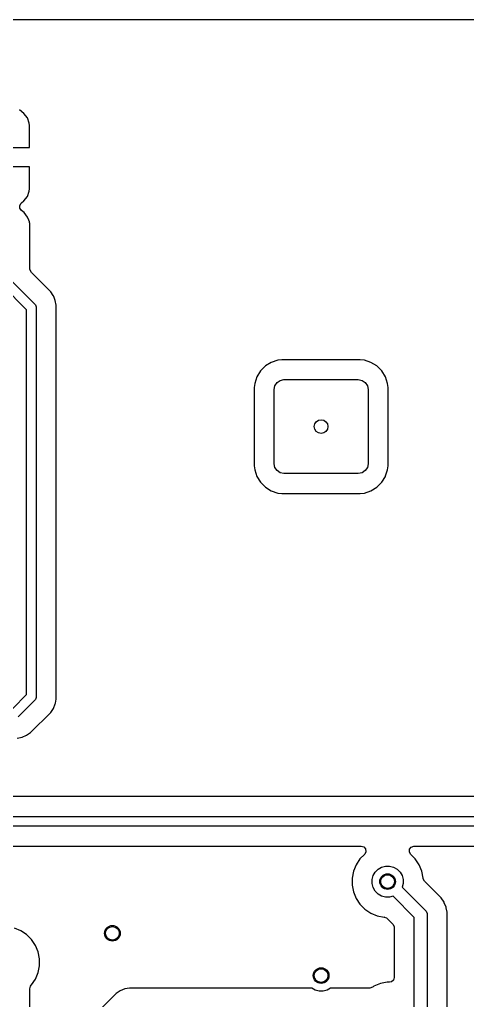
# Model space of a CAD drawing. Header units: inches. Extents: x -2.18 to 1.8, y 0.44 to 2.81.
# Drawn here: x 0.637 to 1.087, y 1.827 to 2.815 of the extents above; entities that cross this region are included whole.
import ezdxf

# ---------------------------------------------------------------- set-up
doc = ezdxf.new("R2010")
doc.units = ezdxf.units.IN
doc.header["$MEASUREMENT"] = 0
doc.layers.add('BLACK', color=250, linetype='CONTINUOUS')

msp = doc.modelspace()

# ---------------------------------------------------------------- linework, layer by layer
at = {"layer": 'BLACK', "linetype": 'CONTINUOUS'}
for p, q in [((-2.1747, 2.81459), (0.99983, 2.81459)), ((0.99983, 2.81459), (1.39983, 2.81459)), ((0.64107, 2.72024), (0.63654, 2.72364)), ((0.64446, 2.71571), (0.64107, 2.72024)), ((0.64107, 2.72024), (0.64107, 2.72024)), ((0.64644, 2.71041), (0.64446, 2.71571)), ((0.64446, 2.71571), (0.64446, 2.71571)), ((0.64669, 2.70806), (0.64644, 2.71041)), ((0.64644, 2.71041), (0.64644, 2.71041)), ((0.64669, 2.68602), (0.64669, 2.70806)), ((0.64669, 2.70806), (0.64669, 2.70806)), ((0.62701, 2.68602), (0.64669, 2.68602)), ((0.64669, 2.66634), (0.62701, 2.66634)), ((0.64669, 2.6443), (0.64669, 2.66634)), ((0.64107, 2.63212), (0.64446, 2.63665)), ((0.64446, 2.63665), (0.64644, 2.64195)), ((0.64446, 2.63665), (0.64446, 2.63665)), ((0.64644, 2.64195), (0.64669, 2.6443)), ((0.64644, 2.64195), (0.64644, 2.64195)), ((0.64669, 2.6443), (0.64669, 2.6443)), ((0.63679, 2.62743), (0.63811, 2.62984)), ((0.63699, 2.62468), (0.63679, 2.62743)), ((0.63811, 2.62984), (0.63864, 2.6303)), ((0.63864, 2.6303), (0.64107, 2.63212)), ((0.64107, 2.63212), (0.64107, 2.63212)), ((0.63864, 2.62248), (0.63699, 2.62468)), ((0.64131, 2.62048), (0.63864, 2.62248)), ((0.64476, 2.61587), (0.64131, 2.62048)), ((0.64589, 2.61285), (0.64476, 2.61587)), ((0.64659, 2.61097), (0.64589, 2.61285)), ((0.64677, 2.61048), (0.64659, 2.61097)), ((0.6469, 2.60932), (0.64677, 2.61048)), ((0.64703, 2.6081), (0.6469, 2.60932)), ((0.64703, 2.56346), (0.64703, 2.6081)), ((0.64703, 2.6081), (0.64703, 2.6081)), ((0.64714, 2.56242), (0.64703, 2.56346)), ((0.64846, 2.56), (0.64714, 2.56242)), ((0.66792, 2.54054), (0.64846, 2.56)), ((0.62701, 2.55314), (0.65202, 2.52813)), ((0.64362, 2.52261), (0.62005, 2.54618)), ((0.67027, 2.53703), (0.66792, 2.54054)), ((0.67065, 2.53646), (0.67027, 2.53703)), ((0.65202, 2.52813), (0.65264, 2.52738)), ((0.65264, 2.52738), (0.65337, 2.52561)), ((0.67129, 2.53489), (0.67065, 2.53646)), ((0.67065, 2.53646), (0.67065, 2.53646)), ((0.67065, 2.53646), (0.67065, 2.53646)), ((0.67253, 2.53192), (0.67129, 2.53489)), ((0.67348, 2.5271), (0.67253, 2.53192)), ((0.67253, 2.53192), (0.67253, 2.53192)), ((0.67348, 2.44439), (0.67348, 2.5271)), ((0.64362, 2.13522), (0.64362, 2.52261)), ((0.65337, 2.52561), (0.65346, 2.52465)), ((0.65346, 2.52465), (0.65346, 2.13318)), ((0.88989, 2.46965), (0.88395, 2.46599)), ((0.89652, 2.47185), (0.88989, 2.46965)), ((0.88989, 2.46965), (0.88989, 2.46965)), ((0.90061, 2.47226), (0.89652, 2.47185)), ((0.97939, 2.47226), (0.90061, 2.47226)), ((0.90061, 2.47226), (0.90061, 2.47226)), ((0.98348, 2.47185), (0.97939, 2.47226)), ((0.97939, 2.47226), (0.97939, 2.47226)), ((0.99011, 2.46965), (0.98348, 2.47185)), ((0.99605, 2.46599), (0.99011, 2.46965)), ((0.99011, 2.46965), (0.99011, 2.46965)), ((0.87901, 2.46105), (0.87535, 2.45511)), ((0.88395, 2.46599), (0.87901, 2.46105)), ((0.87901, 2.46105), (0.87901, 2.46105)), ((0.88395, 2.46599), (0.88395, 2.46599)), ((1.00099, 2.46105), (0.99605, 2.46599)), ((0.99605, 2.46599), (0.99605, 2.46599)), ((1.00465, 2.45511), (1.00099, 2.46105)), ((1.00099, 2.46105), (1.00099, 2.46105)), ((0.87315, 2.44848), (0.87274, 2.44439)), ((0.87535, 2.45511), (0.87315, 2.44848)), ((0.87535, 2.45511), (0.87535, 2.45511)), ((0.89351, 2.44617), (0.89564, 2.44936)), ((0.89564, 2.44936), (0.89883, 2.45149)), ((0.89883, 2.45149), (0.9026, 2.45224)), ((0.9026, 2.45224), (0.9774, 2.45224)), ((0.9774, 2.45224), (0.98117, 2.45149)), ((0.98117, 2.45149), (0.98436, 2.44936)), ((0.98436, 2.44936), (0.98649, 2.44617)), ((1.00685, 2.44848), (1.00465, 2.45511)), ((1.00465, 2.45511), (1.00465, 2.45511)), ((1.00726, 2.44439), (1.00685, 2.44848)), ((1.00685, 2.44848), (1.00685, 2.44848)), ((0.67348, 2.13072), (0.67348, 2.44439)), ((0.87274, 2.44439), (0.87274, 2.36561)), ((0.89276, 2.4424), (0.89351, 2.44617)), ((0.89276, 2.3676), (0.89276, 2.4424)), ((0.98649, 2.44617), (0.98724, 2.4424)), ((0.98724, 2.4424), (0.98724, 2.3676)), ((1.00726, 2.40939), (1.00726, 2.44439)), ((1.00726, 2.36561), (1.00726, 2.40939)), ((0.87274, 2.36561), (0.87315, 2.36152)), ((0.87315, 2.36152), (0.87535, 2.35489)), ((0.89351, 2.36383), (0.89276, 2.3676)), ((0.89564, 2.36064), (0.89351, 2.36383)), ((0.89883, 2.35851), (0.89564, 2.36064)), ((0.98436, 2.36064), (0.98117, 2.35851)), ((0.98649, 2.36383), (0.98436, 2.36064)), ((0.98724, 2.3676), (0.98649, 2.36383)), ((1.00483, 2.35543), (1.00685, 2.36152)), ((1.00685, 2.36152), (1.00726, 2.36561)), ((1.00685, 2.36152), (1.00685, 2.36152)), ((1.00685, 2.36152), (1.00685, 2.36152)), ((0.87535, 2.35489), (0.87535, 2.35489)), ((0.87535, 2.35489), (0.87901, 2.34895)), ((0.9026, 2.35776), (0.89883, 2.35851)), ((0.9774, 2.35776), (0.9026, 2.35776)), ((0.98117, 2.35851), (0.9774, 2.35776)), ((1.00099, 2.34895), (1.00465, 2.35489)), ((1.00465, 2.35489), (1.00483, 2.35543)), ((0.87901, 2.34895), (0.87901, 2.34895)), ((0.87901, 2.34895), (0.88395, 2.34401)), ((0.88395, 2.34401), (0.88395, 2.34401)), ((0.88395, 2.34401), (0.88989, 2.34035)), ((0.88989, 2.34035), (0.88989, 2.34035)), ((0.88989, 2.34035), (0.89652, 2.33815)), ((0.98348, 2.33815), (0.99011, 2.34035)), ((0.99011, 2.34035), (0.99605, 2.34401)), ((0.99605, 2.34401), (1.00099, 2.34895)), ((0.89652, 2.33815), (0.89652, 2.33815)), ((0.89652, 2.33815), (0.89652, 2.33815)), ((0.89652, 2.33815), (0.90061, 2.33774)), ((0.90061, 2.33774), (0.90061, 2.33774)), ((0.90061, 2.33774), (0.97939, 2.33774)), ((0.97939, 2.33774), (0.98348, 2.33815)), ((0.97939, 2.33774), (0.97939, 2.33774)), ((0.62978, 2.12138), (0.64362, 2.13522)), ((0.65337, 2.13222), (0.65264, 2.13044)), ((0.65346, 2.13318), (0.65337, 2.13222)), ((0.65202, 2.1297), (0.6353, 2.11298)), ((0.65264, 2.13044), (0.65202, 2.1297)), ((0.65264, 2.13044), (0.65264, 2.13044)), ((0.67065, 2.12136), (0.67253, 2.1259)), ((0.67253, 2.1259), (0.67269, 2.12672)), ((0.67269, 2.12672), (0.67348, 2.13072)), ((0.64772, 2.09708), (0.66792, 2.11728)), ((0.66792, 2.11728), (0.67065, 2.12136)), ((0.6391, 2.09247), (0.64364, 2.09435)), ((0.64364, 2.09435), (0.64772, 2.09708)), ((0.63428, 2.09152), (0.6391, 2.09247)), ((1.28395, 2.03261), (0.58021, 2.03261)), ((0.58267, 2.01259), (1.4237, 2.01259)), ((1.42574, 2.00275), (0.58471, 2.00275)), ((0.59502, 1.98273), (0.98016, 1.98273)), ((0.98361, 1.97439), (0.97907, 1.96985)), ((0.98016, 1.98273), (0.9828, 1.98195)), ((0.9828, 1.98195), (0.9846, 1.97987)), ((0.98385, 1.97465), (0.98361, 1.97439)), ((0.98499, 1.97715), (0.98385, 1.97465)), ((0.9846, 1.97987), (0.98499, 1.97715)), ((1.02877, 1.97681), (1.02896, 1.97955)), ((1.03009, 1.97439), (1.02877, 1.97681)), ((1.02896, 1.97955), (1.03061, 1.98175)), ((1.03463, 1.96985), (1.03009, 1.97439)), ((1.03061, 1.98175), (1.03319, 1.98272)), ((1.03319, 1.98272), (1.03354, 1.98273)), ((1.03354, 1.98273), (1.15582, 1.98273)), ((0.97907, 1.96985), (0.97515, 1.96399)), ((0.97907, 1.96985), (0.97907, 1.96985)), ((1.03855, 1.96399), (1.03463, 1.96985)), ((1.03463, 1.96985), (1.03463, 1.96985)), ((0.97246, 1.95748), (0.97108, 1.95057)), ((0.97515, 1.96399), (0.97246, 1.95748)), ((0.97246, 1.95748), (0.97246, 1.95748)), ((0.97515, 1.96399), (0.97515, 1.96399)), ((0.9923, 1.95307), (0.99436, 1.95663)), ((0.99436, 1.95663), (0.99726, 1.95954)), ((0.99726, 1.95954), (1.00082, 1.9616)), ((1.00082, 1.9616), (1.00479, 1.96266)), ((1.00479, 1.96266), (1.00891, 1.96266)), ((1.00891, 1.96266), (1.01288, 1.9616)), ((1.01288, 1.9616), (1.01644, 1.95954)), ((1.01644, 1.95954), (1.01934, 1.95663)), ((1.01934, 1.95663), (1.0214, 1.95307)), ((1.04124, 1.95748), (1.03855, 1.96399)), ((1.03855, 1.96399), (1.03855, 1.96399)), ((1.03855, 1.96399), (1.03855, 1.96399)), ((1.04262, 1.95057), (1.04124, 1.95748)), ((0.97108, 1.95057), (0.97108, 1.94352)), ((0.99124, 1.9491), (0.9923, 1.95307)), ((0.99124, 1.94499), (0.99124, 1.9491)), ((0.9923, 1.94102), (0.99124, 1.94499)), ((1.0214, 1.95307), (1.02246, 1.9491)), ((1.02246, 1.94499), (1.02154, 1.94155)), ((1.02246, 1.9491), (1.02246, 1.94499)), ((1.04264, 1.95033), (1.04262, 1.95057)), ((1.04262, 1.95057), (1.04262, 1.95057)), ((1.04267, 1.95033), (1.04264, 1.95033)), ((1.04273, 1.94977), (1.04267, 1.95033)), ((1.04405, 1.94735), (1.04273, 1.94977)), ((1.06072, 1.93068), (1.04405, 1.94735)), ((0.97108, 1.94352), (0.97246, 1.93661)), ((0.97246, 1.93661), (0.97246, 1.93661)), ((0.97246, 1.93661), (0.97515, 1.93011)), ((0.99436, 1.93746), (0.9923, 1.94102)), ((0.99726, 1.93455), (0.99436, 1.93746)), ((1.02154, 1.94155), (1.04472, 1.91837)), ((0.97515, 1.93011), (0.97515, 1.9301)), ((0.97515, 1.9301), (0.97907, 1.92425)), ((1.00082, 1.9325), (0.99726, 1.93455)), ((1.00479, 1.93143), (1.00082, 1.9325)), ((1.00891, 1.93143), (1.00479, 1.93143)), ((1.01235, 1.93236), (1.00891, 1.93143)), ((1.03362, 1.91108), (1.01235, 1.93236)), ((1.06362, 1.92634), (1.06072, 1.93068)), ((1.06072, 1.93068), (1.06072, 1.93068)), ((1.06383, 1.92583), (1.06362, 1.92634)), ((1.06362, 1.92634), (1.06362, 1.92634)), ((1.06362, 1.92634), (1.06362, 1.92634)), ((1.06425, 1.92483), (1.06383, 1.92583)), ((1.06562, 1.92151), (1.06425, 1.92483)), ((0.97907, 1.92425), (0.97907, 1.92425)), ((0.97907, 1.92425), (0.98405, 1.91926)), ((0.98405, 1.91926), (0.98405, 1.91926)), ((0.98405, 1.91926), (0.98991, 1.91535)), ((0.98991, 1.91535), (0.98991, 1.91535)), ((0.98991, 1.91535), (0.98991, 1.91535)), ((0.98991, 1.91535), (0.99642, 1.91265)), ((1.04472, 1.91837), (1.04553, 1.91739)), ((1.04553, 1.91739), (1.0465, 1.91504)), ((1.0465, 1.91504), (1.04662, 1.91378)), ((1.06581, 1.92057), (1.06562, 1.92151)), ((1.06664, 1.91639), (1.06581, 1.92057)), ((1.06664, 1.65788), (1.06664, 1.91639)), ((1.06664, 1.91639), (1.06664, 1.91639)), ((0.99642, 1.91265), (1.00333, 1.91128)), ((1.00333, 1.91128), (1.00333, 1.91128)), ((1.00333, 1.91128), (1.00357, 1.91126)), ((1.00357, 1.91126), (1.00356, 1.91114)), ((1.00356, 1.91114), (1.00573, 1.9105)), ((1.00573, 1.9105), (1.00654, 1.90985)), ((1.00654, 1.90985), (1.01217, 1.90422)), ((1.03362, 1.43183), (1.03362, 1.91108)), ((1.04662, 1.91378), (1.04662, 1.42914)), ((0.63789, 1.89765), (0.63138, 1.90034)), ((0.64375, 1.89373), (0.63789, 1.89765)), ((0.63789, 1.89765), (0.63789, 1.89765)), ((1.01217, 1.90422), (1.01349, 1.90181)), ((1.01349, 1.90181), (1.0136, 1.90077)), ((1.0136, 1.90077), (1.0136, 1.85065)), ((0.64873, 1.88875), (0.64375, 1.89373)), ((0.64375, 1.89373), (0.64375, 1.89373)), ((0.65265, 1.88289), (0.64873, 1.88875)), ((0.64873, 1.88875), (0.64873, 1.88875)), ((0.65534, 1.87638), (0.65265, 1.88289)), ((0.65265, 1.88289), (0.65265, 1.88289)), ((0.65265, 1.88289), (0.65265, 1.88289)), ((0.65672, 1.86947), (0.65534, 1.87638)), ((0.65672, 1.86243), (0.65672, 1.86947)), ((0.65534, 1.85552), (0.65672, 1.86243)), ((0.64873, 1.84315), (0.65265, 1.84901)), ((0.65265, 1.84901), (0.65534, 1.85552)), ((1.01075, 1.84621), (1.00872, 1.84577)), ((1.01283, 1.84801), (1.01075, 1.84621)), ((1.0136, 1.85065), (1.01283, 1.84801)), ((0.64688, 1.83927), (0.64765, 1.84191)), ((0.64688, 1.76482), (0.64688, 1.83927)), ((0.64765, 1.84191), (0.64831, 1.84272)), ((0.64831, 1.84272), (0.64873, 1.84315)), ((0.64873, 1.84315), (0.64873, 1.84315)), ((0.73782, 1.8371), (0.73373, 1.83437)), ((0.74236, 1.83898), (0.73782, 1.8371)), ((0.73782, 1.8371), (0.73782, 1.8371)), ((0.74718, 1.83994), (0.74236, 1.83898)), ((0.74236, 1.83898), (0.74236, 1.83898)), ((0.93053, 1.83994), (0.74718, 1.83994)), ((0.93397, 1.83795), (0.93053, 1.83994)), ((0.93794, 1.83689), (0.93397, 1.83795)), ((0.94206, 1.83689), (0.93794, 1.83689)), ((0.94603, 1.83795), (0.94206, 1.83689)), ((0.94947, 1.83994), (0.94603, 1.83795)), ((0.98895, 1.83994), (0.94947, 1.83994)), ((0.98904, 1.83994), (0.98895, 1.83994)), ((0.99166, 1.84076), (0.98904, 1.83994)), ((0.99245, 1.84129), (0.99166, 1.84076)), ((0.99306, 1.8417), (0.99245, 1.84129)), ((0.99957, 1.84439), (0.99306, 1.8417)), ((1.00648, 1.84577), (0.99957, 1.84439)), ((0.99957, 1.84439), (0.99957, 1.84439)), ((1.00872, 1.84577), (1.00648, 1.84577)), ((0.73373, 1.83437), (0.66148, 1.76212)), ((0.73373, 1.83437), (0.73373, 1.83437))]:
    msp.add_line(p, q, dxfattribs=at)
at = {"layer": 'BLACK'}
for centre, radius in [((0.94, 2.405), 0.00689), ((1.00685, 1.94705), 0.00787), ((0.73, 1.895), 0.00787), ((0.94, 1.8525), 0.00787)]:
    msp.add_circle(centre, radius, dxfattribs=at)
at = {"layer": 'WHITE'}
for centre in [(0.94, 2.405), (1.00685, 1.94705), (0.73, 1.895), (0.94, 1.8525)]:
    msp.add_circle(centre, 0.00689, dxfattribs=at)

doc.saveas('drawing.dxf')
